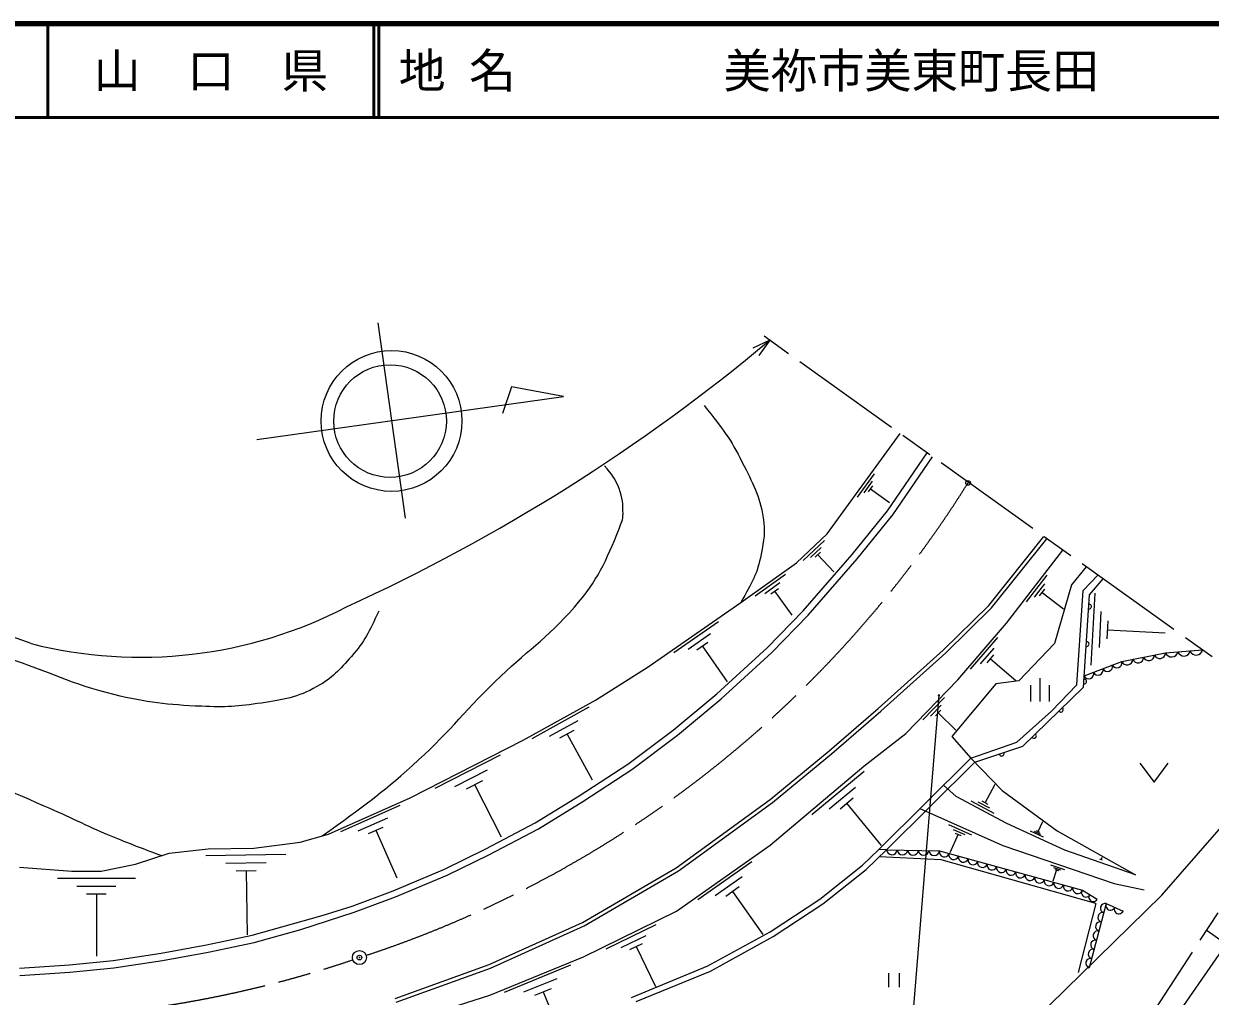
# Model space of a CAD drawing. Units: millimetres, scale not verified. Extents: x 40000 to 680000, y 20000 to 380000.
# Drawn here: x 330420 to 456880, y 276420 to 380000 of the extents above; entities that cross this region are included whole.
import ezdxf
from ezdxf.enums import TextEntityAlignment as Align

# ---------------------------------------------------------------- set-up
doc = ezdxf.new("R2010")
doc.units = ezdxf.units.MM
doc.header["$LTSCALE"] = 1000
doc.header["$PDMODE"] = 32
doc.header["$PDSIZE"] = 500
doc.linetypes.add('CHAIN', pattern=[18.5, 12, -1.5, 3.5, -1.5])
for name, color, linetype, lineweight in [('M-BGD', 7, 'Continuous', 25), ('M-BMK', 2, 'CHAIN', 13), ('M-BMK-SRVR', 3, 'Continuous', 25), ('M-STR-HTXT', 7, 'Continuous', 13), ('M-STR-STRC', 7, 'Continuous', 25), ('M-TTL', 2, 'Continuous', 140), ('M-TTL-LINE', 7, 'Continuous', 50)]:
    doc.layers.add(name, color=color, linetype=linetype, lineweight=lineweight)
doc.layers.add('M-OTRS', color=6, linetype='Continuous')
doc.layers.add('M-TTL-TXT', color=7, linetype='Continuous')
doc.styles.add('ＭＳ ゴシック', font='')
doc.styles.get('ＭＳ ゴシック').set_extended_font_data('MS Gothic')

msp = doc.modelspace()

# ---------------------------------------------------------------- hatches: boundary and pattern name
at = {"layer": 'M-STR-STRC'}
msp.add_hatch(color=256, dxfattribs=at).paths.add_polyline_path([(427996, 308588), (427975, 308593), (427953, 308594), (427932, 308591), (427911, 308585), (427891, 308575), (427874, 308562), (427859, 308546), (427847, 308528), (427838, 308508), (427833, 308487), (427832, 308465), (427835, 308444), (427841, 308423), (427851, 308403), (427864, 308386), (427879, 308371), (427898, 308359), (427918, 308350), (427939, 308345), (427961, 308344), (427982, 308347), (428003, 308353), (428023, 308363), (428040, 308376), (428055, 308391), (428067, 308410), (428076, 308430), (428081, 308451), (428082, 308473), (428079, 308494), (428073, 308515), (428063, 308535), (428050, 308552), (428034, 308567), (428016, 308579)])

# ---------------------------------------------------------------- linework, layer by layer
at = {"layer": 'M-BGD'}
for p, q in [((368162, 348132), (371064, 327334)), ((355252, 335729), (387964, 340293)), ((382395, 341340), (381432, 338498)), ((387964, 340293), (382395, 341340)), ((416060, 325666), (423822, 336348)), ((422481, 328129), (426698, 334291)), ((423043, 327710), (427268, 333884)), ((419277, 329583), (421090, 332078)), ((419980, 330026), (420886, 331273)), ((420456, 330156), (420909, 330780)), ((420682, 330468), (422678, 329018)), ((418703, 323469), (422481, 328129)), ((419239, 323018), (423043, 327710)), ((412767, 322579), (416060, 325666)), ((433281, 318043), (439133, 325399)), ((433578, 317774), (439446, 325150)), ((413474, 322831), (415762, 324976)), ((414261, 323138), (415405, 324211)), ((435154, 316153), (441175, 323938)), ((406850, 318360), (412767, 322579)), ((413491, 317487), (418703, 323469)), ((414007, 317014), (419239, 323018)), ((414761, 323178), (415333, 323714)), ((415047, 323446), (416763, 321615)), ((408370, 319075), (411595, 321375)), ((437305, 318444), (439499, 321280)), ((443653, 322166), (442083, 320235)), ((443350, 319636), (444891, 321281)), ((409406, 319328), (411018, 320477)), ((438137, 318934), (439234, 320352)), ((442083, 320235), (440265, 313992)), ((410039, 319292), (410845, 319867)), ((410442, 319580), (412282, 317000)), ((438695, 319069), (439243, 319778)), ((438969, 319423), (441238, 317668)), ((442649, 309574), (443350, 319636)), ((444193, 311691), (444605, 319351)), ((396971, 311516), (406850, 318360)), ((409657, 313519), (413491, 317487)), ((428415, 313293), (433281, 318043)), ((428689, 313001), (433578, 317774)), ((399690, 313035), (404472, 316348)), ((410145, 313017), (414007, 317014)), ((429963, 310126), (435154, 316153)), ((445062, 313565), (445268, 317395)), ((445880, 314481), (445983, 316396)), ((401217, 313385), (403608, 315041)), ((445931, 315439), (452060, 315110)), ((402146, 313321), (403341, 314149)), ((402743, 313735), (405394, 309909)), ((431336, 311261), (434235, 314626)), ((440265, 313992), (436492, 310013)), ((404279, 308621), (409657, 313519)), ((404739, 308093), (410145, 313017)), ((421501, 307070), (428415, 313293)), ((421766, 306769), (428689, 313001)), ((432397, 311813), (433847, 313495)), ((433096, 311943), (433821, 312785)), ((433459, 312364), (436151, 310045)), ((391362, 307966), (396971, 311516)), ((424416, 304403), (429963, 310126)), ((436492, 310013), (434022, 309704)), ((438760, 307802), (438760, 310302)), ((399652, 304762), (404279, 308621)), ((434022, 309704), (429323, 304079)), ((437760, 307802), (437760, 309552)), ((439760, 307802), (439760, 309552)), ((439973, 306785), (442649, 309574)), ((383644, 303696), (391362, 307966)), ((400086, 304213), (404739, 308093)), ((426260, 305875), (428549, 308237)), ((427069, 306236), (428213, 307417)), ((384606, 303885), (390691, 307252)), ((384606, 303885), (390691, 307252)), ((416267, 302560), (421501, 307070)), ((416525, 302254), (421766, 306769)), ((427591, 306303), (428163, 306893)), ((427877, 306598), (429767, 304766)), ((436246, 303492), (439973, 306785)), ((386464, 304118), (389507, 305802)), ((386464, 304118), (389507, 305802)), ((387561, 303931), (389083, 304772)), ((387561, 303931), (389083, 304772)), ((371599, 297561), (383644, 303696)), ((388322, 304351), (391016, 299483)), ((388322, 304351), (391016, 299483)), ((394819, 301137), (399652, 304762)), ((395220, 300563), (400086, 304213)), ((419957, 300938), (424416, 304403)), ((429323, 304079), (431357, 301790)), ((409982, 297363), (416267, 302560)), ((410227, 297047), (416525, 302254)), ((431357, 301790), (436246, 303492)), ((374270, 298585), (381245, 302137)), ((389633, 297757), (394819, 301137)), ((421563, 292066), (431357, 301790)), ((422388, 292011), (431793, 301350)), ((431357, 301790), (434713, 298332)), ((449389, 301233), (450889, 299233)), ((450889, 299233), (452389, 301233)), ((376369, 298776), (379857, 300552)), ((390007, 297165), (395220, 300563)), ((409975, 292500), (419957, 300938)), ((414398, 295787), (420009, 300395)), ((377596, 298522), (379340, 299410)), ((378468, 298966), (381310, 293387)), ((416261, 296378), (419067, 298682)), ((429781, 297707), (428449, 298903)), ((432893, 297024), (433940, 298992)), ((362909, 293697), (371599, 297561)), ((384931, 294878), (389633, 297757)), ((399970, 290110), (409982, 297363)), ((417423, 296393), (418826, 297545)), ((435200, 294826), (429781, 297707)), ((433862, 295877), (431401, 297186)), ((433201, 296860), (432585, 297187)), ((434713, 298332), (440552, 294048)), ((364221, 293952), (370530, 296758)), ((385277, 294269), (390007, 297165)), ((400189, 289774), (410227, 297047)), ((418125, 296969), (421811, 292480)), ((425916, 296403), (434762, 292466)), ((433377, 296450), (432147, 297105)), ((366079, 294022), (369234, 295425)), ((379670, 292113), (384931, 294878)), ((428986, 294709), (431448, 293613)), ((441375, 291990), (435200, 294826)), ((438538, 293952), (439036, 295039)), ((359890, 292828), (362909, 293697)), ((367148, 293742), (368726, 294444)), ((367937, 294093), (370182, 289046)), ((379987, 291489), (385277, 294269)), ((429997, 293668), (429121, 291699)), ((429491, 294189), (430723, 293641)), ((429690, 293805), (430305, 293531)), ((439092, 293369), (437734, 293993)), ((438815, 293661), (438136, 293972)), ((438707, 293874), (438368, 294030)), ((440552, 294048), (448921, 289360)), ((345930, 291646), (350061, 292134)), ((350061, 292134), (354951, 292210)), ((354951, 292210), (359890, 292828)), ((399993, 285468), (409975, 292500)), ((434762, 292466), (446641, 288445)), ((342324, 290503), (345930, 291646)), ((349827, 291421), (358365, 291554)), ((375256, 289945), (379670, 292113)), ((375546, 289307), (379987, 291489)), ((419825, 290374), (421563, 292066)), ((420221, 289922), (422367, 292012)), ((422388, 292011), (421563, 292066)), ((428210, 290961), (421601, 291266)), ((444675, 286296), (428210, 290961)), ((448921, 289360), (441375, 291990)), ((445392, 290908), (445101, 291009)), ((445247, 290959), (445348, 291249)), ((329964, 290171), (335540, 289741)), ((335540, 289741), (338665, 289741)), ((338665, 289741), (342324, 290503)), ((351975, 290601), (356244, 290667)), ((353055, 289764), (355190, 289797)), ((354123, 289780), (354229, 282950)), ((369786, 287661), (375256, 289945)), ((389983, 284293), (399970, 290110)), ((390167, 283937), (400189, 289774)), ((402280, 286712), (408034, 290766)), ((415251, 286761), (419825, 290374)), ((415603, 286274), (420221, 289922)), ((439861, 290424), (441349, 289920)), ((440505, 289874), (440102, 288684)), ((440183, 290149), (440927, 289897)), ((440319, 289937), (440691, 289811)), ((334005, 288986), (342316, 288986)), ((370043, 287009), (375546, 289307)), ((404124, 287150), (407001, 289177)), ((446641, 288445), (449832, 287759)), ((336083, 288155), (340238, 288155)), ((337121, 287324), (339199, 287324)), ((338160, 287324), (338160, 280675)), ((365412, 286030), (369786, 287661)), ((405248, 287081), (406687, 288095)), ((405968, 287588), (409210, 282985)), ((362219, 285005), (365412, 286030)), ((365641, 285368), (370043, 287009)), ((409977, 283292), (415251, 286761)), ((410286, 282778), (415603, 286274)), ((444675, 286296), (442800, 278955)), ((445795, 286296), (443989, 279458)), ((445795, 286296), (447579, 285496)), ((354774, 282927), (362219, 285005)), ((359945, 283540), (365641, 285368)), ((390080, 280632), (399993, 285468)), ((354963, 282150), (359945, 283540)), ((380028, 279795), (389983, 284293)), ((380179, 279424), (390167, 283937)), ((392511, 281484), (397826, 284077)), ((403341, 279649), (409977, 283292)), ((460667, 280458), (456562, 283372)), ((349904, 281911), (354774, 282927)), ((350059, 281126), (354963, 282150)), ((394099, 281600), (396756, 282897)), ((395022, 281393), (396351, 282041)), ((403600, 279107), (410286, 282778)), ((339940, 280241), (345080, 281008)), ((345080, 281008), (349904, 281911)), ((345213, 280219), (350059, 281126)), ((395687, 281717), (397761, 277465)), ((329978, 279417), (335280, 279780)), ((335280, 279780), (339940, 280241)), ((340038, 279446), (345213, 280219)), ((370008, 276184), (380028, 279795)), ((380098, 276550), (390080, 280632)), ((381675, 276871), (388730, 279755)), ((395183, 276299), (403341, 279649)), ((329998, 278616), (335347, 278983)), ((335347, 278983), (340038, 279446)), ((370130, 275803), (380179, 279424)), ((383728, 276886), (387255, 278329)), ((395710, 275867), (403600, 279107)), ((422589, 278897), (422589, 277397)), ((423714, 278897), (423714, 277397)), ((384898, 276542), (386661, 277263)), ((369979, 273325), (380098, 276550)), ((385780, 276902), (388087, 271259))]:
    msp.add_line(p, q, dxfattribs=at)
for points in [[(431793, 301350), (436911, 303065), (443360, 309353), (444000, 319187), (445449, 320882)], [(443438, 310551), (447442, 312086), (452107, 313012), (456048, 313303)], [(422388, 292011), (428019, 291898), (443257, 287714), (444812, 286753)]]:
    msp.add_lwpolyline(points, dxfattribs=at)
for centre, radius in [((369619, 337691), 7500), ((369461, 337678), 6000)]:
    msp.add_circle(centre, radius, dxfattribs=at)
for centre, radius, start, end in [((443964, 317928), 254, 255.88551, 96.66323), ((443704, 313936), 254, 255.88551, 96.66323), ((449171, 312535), 603, 201.09934, 1.35844), ((450337, 312766), 603, 201.09934, 1.35844), ((451503, 312998), 603, 201.09934, 1.35844), ((452750, 313244), 684, 199.80715, 348.61774), ((454064, 313341), 684, 199.80715, 348.61774), ((455378, 313438), 684, 199.80715, 348.61774), ((444926, 311161), 537, 204.96142, 16.99587), ((445927, 311545), 537, 204.96142, 16.99587), ((446928, 311929), 537, 204.96142, 16.99587), ((448005, 312303), 603, 201.09934, 1.35844), ((443444, 309945), 254, 255.88551, 96.66323), ((443925, 310778), 537, 204.96142, 16.99587), ((440954, 306944), 254, 213.89113, 54.66884), ((438091, 304151), 254, 213.89113, 54.66884), ((434653, 302260), 254, 188.13136, 28.90908), ((422952, 292067), 567, 185.6651, 352.03818), ((424079, 292045), 567, 185.6651, 352.03818), ((425205, 292022), 567, 185.6651, 352.03818), ((426331, 292000), 567, 185.6651, 352.03818), ((427458, 291977), 567, 185.6651, 352.03818), ((428535, 291785), 527, 167.62536, 341.66078), ((429550, 291506), 527, 167.62536, 341.66078), ((430566, 291227), 527, 167.62536, 341.66078), ((431582, 290949), 527, 167.62536, 341.66078), ((432598, 290670), 527, 167.62536, 341.66078), ((433614, 290391), 527, 167.62536, 341.66078), ((434630, 290112), 527, 167.62536, 341.66078), ((435646, 289833), 527, 167.62536, 341.66078), ((436661, 289554), 527, 167.62536, 341.66078), ((437677, 289275), 527, 167.62536, 341.66078), ((438693, 288996), 527, 167.62536, 341.66078), ((439709, 288717), 527, 167.62536, 341.66078), ((440725, 288438), 527, 167.62536, 341.66078), ((441741, 288159), 527, 167.62536, 341.66078), ((442756, 287880), 527, 167.62536, 341.66078), ((443624, 287439), 459, 143.14418, 333.45296), ((444402, 286958), 459, 143.14418, 333.45296), ((445671, 285806), 505, 75.78711, 254.6126), ((446237, 286086), 489, 154.53057, 337.13617), ((447129, 285685), 489, 154.53057, 337.13617), ((445413, 284829), 505, 75.78711, 254.6126), ((444897, 282876), 505, 75.78711, 254.6126), ((445155, 283853), 505, 75.78711, 254.6126), ((444639, 281899), 505, 75.78711, 254.6126), ((444381, 280922), 505, 75.78711, 254.6126), ((444123, 279945), 505, 75.78711, 254.6126)]:
    msp.add_arc(centre, radius, start, end, dxfattribs=at)
for points, knots in [([(402934, 339350), (404981, 336731), (405729, 335838), (407003, 333285), (408106, 331075), (408842, 329809), (409244, 327372), (409490, 325882), (409283, 324998), (409010, 323512), (408614, 321366), (408039, 320522), (406850, 318360)], [0, 0, 0, 0, 1, 1, 1, 2, 2, 2, 3, 3, 3, 4, 4, 4, 4]), ([(368264, 317434), (367179, 315170), (366791, 314268), (365342, 312608), (364089, 311172), (363328, 310331), (361665, 309400), (359560, 308223), (358128, 308012), (355743, 307652), (353281, 307282), (351866, 307184), (349379, 307300), (345698, 307473), (343607, 307673), (340028, 308552), (335494, 309666), (333156, 310968), (328720, 312426), (324528, 313804), (322230, 314753), (317961, 315869), (310338, 317861), (306039, 318921), (298280, 320290), (294977, 320873), (293094, 321002), (289790, 321581), (283363, 322708), (279853, 323807), (273435, 324985), (266250, 326305), (262136, 326494), (254929, 327685), (246551, 329070), (241934, 330272), (233566, 331715), (228215, 332638), (225221, 333198), (219832, 333867), (215066, 334458), (212381, 334684), (207586, 334962), (201068, 335341), (197406, 335330), (190879, 335471), (184721, 335604), (181271, 335703), (175111, 335706), (167958, 335709), (163950, 335626), (156800, 335403), (146816, 335090), (141220, 334907), (131251, 334278), (124684, 333863), (120988, 333717), (114466, 332850), (111070, 332398), (109230, 331749), (105839, 331265), (101133, 330593), (98422, 331007), (93690, 330561), (91491, 330353), (90271, 330129), (88073, 329915), (83514, 329470), (80926, 329708), (76359, 329343), (75557, 329279), (75108, 329233), (74307, 329152), (72114, 328931), (71404, 328808), (68710, 328428)], [0, 0, 0, 0, 1, 1, 1, 2, 2, 2, 3, 3, 3, 4, 4, 4, 5, 5, 5, 6, 6, 6, 7, 7, 7, 8, 8, 8, 9, 9, 9, 10, 10, 10, 11, 11, 11, 12, 12, 12, 13, 13, 13, 14, 14, 14, 15, 15, 15, 16, 16, 16, 17, 17, 17, 18, 18, 18, 19, 19, 19, 20, 20, 20, 21, 21, 21, 22, 22, 22, 23, 23, 23, 24, 24, 24, 25, 25, 25, 25]), ([(362210, 293495), (366864, 296812), (368277, 297829), (371844, 300992), (375519, 304251), (377148, 306526), (380667, 309952), (383909, 313109), (386150, 314460), (389118, 317875), (391580, 320707), (392486, 322736), (393872, 326222), (394106, 326810), (394291, 327155), (394290, 327787), (394287, 328859), (394245, 329495), (393872, 330500), (393482, 331553), (393116, 331969), (392311, 332914)], [0, 0, 0, 0, 1, 1, 1, 2, 2, 2, 3, 3, 3, 4, 4, 4, 5, 5, 5, 6, 6, 6, 7, 7, 7, 7]), ([(67781, 312501), (78273, 312621), (81059, 312591), (89557, 313015), (94397, 313257), (97127, 313217), (101940, 313778), (105171, 314155), (106956, 314552), (110157, 315128), (119206, 316756), (124208, 318036), (133280, 319530), (140050, 320644), (143871, 321166), (150711, 321701), (157502, 322232), (161336, 322579), (168142, 322288), (176718, 321921), (181484, 321083), (190000, 320000), (202407, 318422), (209322, 317259), (221666, 315245), (231218, 313687), (236458, 312050), (246081, 311020), (248992, 310708), (250647, 310879), (253573, 310765), (256692, 310645), (258446, 310679), (261555, 310413), (267938, 309867), (271475, 309169), (277792, 308105), (281005, 307563), (282738, 306876), (285970, 306461), (288460, 306142), (289883, 306287), (292387, 306109), (296992, 305782), (299604, 305822), (304163, 305092), (310848, 304022), (314600, 303263), (321066, 301258), (325679, 299827), (328128, 298618), (332569, 296719), (335374, 295520), (336869, 294673), (339690, 293511), (341801, 292641), (342510, 292365), (345140, 291396)], [0, 0, 0, 0, 1, 1, 1, 2, 2, 2, 3, 3, 3, 4, 4, 4, 5, 5, 5, 6, 6, 6, 7, 7, 7, 8, 8, 8, 9, 9, 9, 10, 10, 10, 11, 11, 11, 12, 12, 12, 13, 13, 13, 14, 14, 14, 15, 15, 15, 16, 16, 16, 17, 17, 17, 18, 18, 18, 19, 19, 19, 19])]:
    msp.add_open_spline(points, degree=3, knots=knots, dxfattribs=at)
msp.add_point((431061, 331100), dxfattribs=at)
msp.add_point((431061, 331100), dxfattribs=at)
at = {"layer": 'M-BMK'}
for p, q in [((468053, 304718), (409332, 346710)), ((438310, 255592), (487787, 331393))]:
    msp.add_line(p, q, dxfattribs=at)
for centre, start, end in [((329323, 394735), 288.25361, 328.00256), ((327091, 393990), 269.44304, 288.54164)]:
    msp.add_arc(centre, 120000, start, end, dxfattribs=at)
at = {"layer": 'M-BMK-SRVR'}
msp.add_circle((366197, 280541), 750, dxfattribs=at)
msp.add_arc((327091, 393990), 120000, 288.54164, 288.661, dxfattribs=at)
msp.add_point((366197, 280541), dxfattribs=at)
at = {"layer": 'M-OTRS'}
msp.add_point((431061, 331100), dxfattribs=at)
msp.add_point((431061, 331100), dxfattribs=at)
msp.add_point((431061, 331100), dxfattribs=at)
at = {"layer": 'M-STR-HTXT'}
for q in [(408112, 345446), (408775, 344652)]:
    msp.add_line((409925, 346286), q, dxfattribs=at)
for centre, radius, start, end in [((281963, 499590), 199692, 294.51536, 309.8516), ((218877, 2270), 331334, 70.1813, 84.79966), ((342877, 359992), 47468, 255.77669, 297.53564)]:
    msp.add_arc(centre, radius, start, end, dxfattribs=at)
at = {"layer": 'M-STR-STRC'}
for p, q in [((427967, 308474), (422770, 244835)), ((463698, 289411), (439622, 254682))]:
    msp.add_line(p, q, dxfattribs=at)
msp.add_lwpolyline([(388426, 236467), (400024, 242453), (411204, 250288), (426082, 262085), (451700, 287174), (461472, 298354), (467013, 305461)], dxfattribs=at)
at = {"layer": 'M-TTL'}
msp.add_line((680000, 380000), (40000, 380000), dxfattribs=at)
at = {"layer": 'M-TTL-LINE'}
for p, q in [((333000, 380000), (333000, 370000)), ((367750, 380000), (367750, 370000)), ((368250, 380000), (368250, 370000)), ((40000, 370000), (680000, 370000))]:
    msp.add_line(p, q, dxfattribs=at)

# ---------------------------------------------------------------- texts
at = {"layer": 'M-TTL-TXT', "style": 'ＭＳ ゴシック'}
msp.add_text('山\u3000口\u3000県', height=3666, dxfattribs=at).set_placement((350375, 375000), align=Align.MIDDLE_CENTER)
for s, p in [('地 名', (370380, 375000)), ('美祢市美東町長田', (405024, 375000))]:
    msp.add_text(s, height=3666, dxfattribs=at).set_placement(p, align=Align.MIDDLE_LEFT)

doc.saveas('drawing.dxf')
